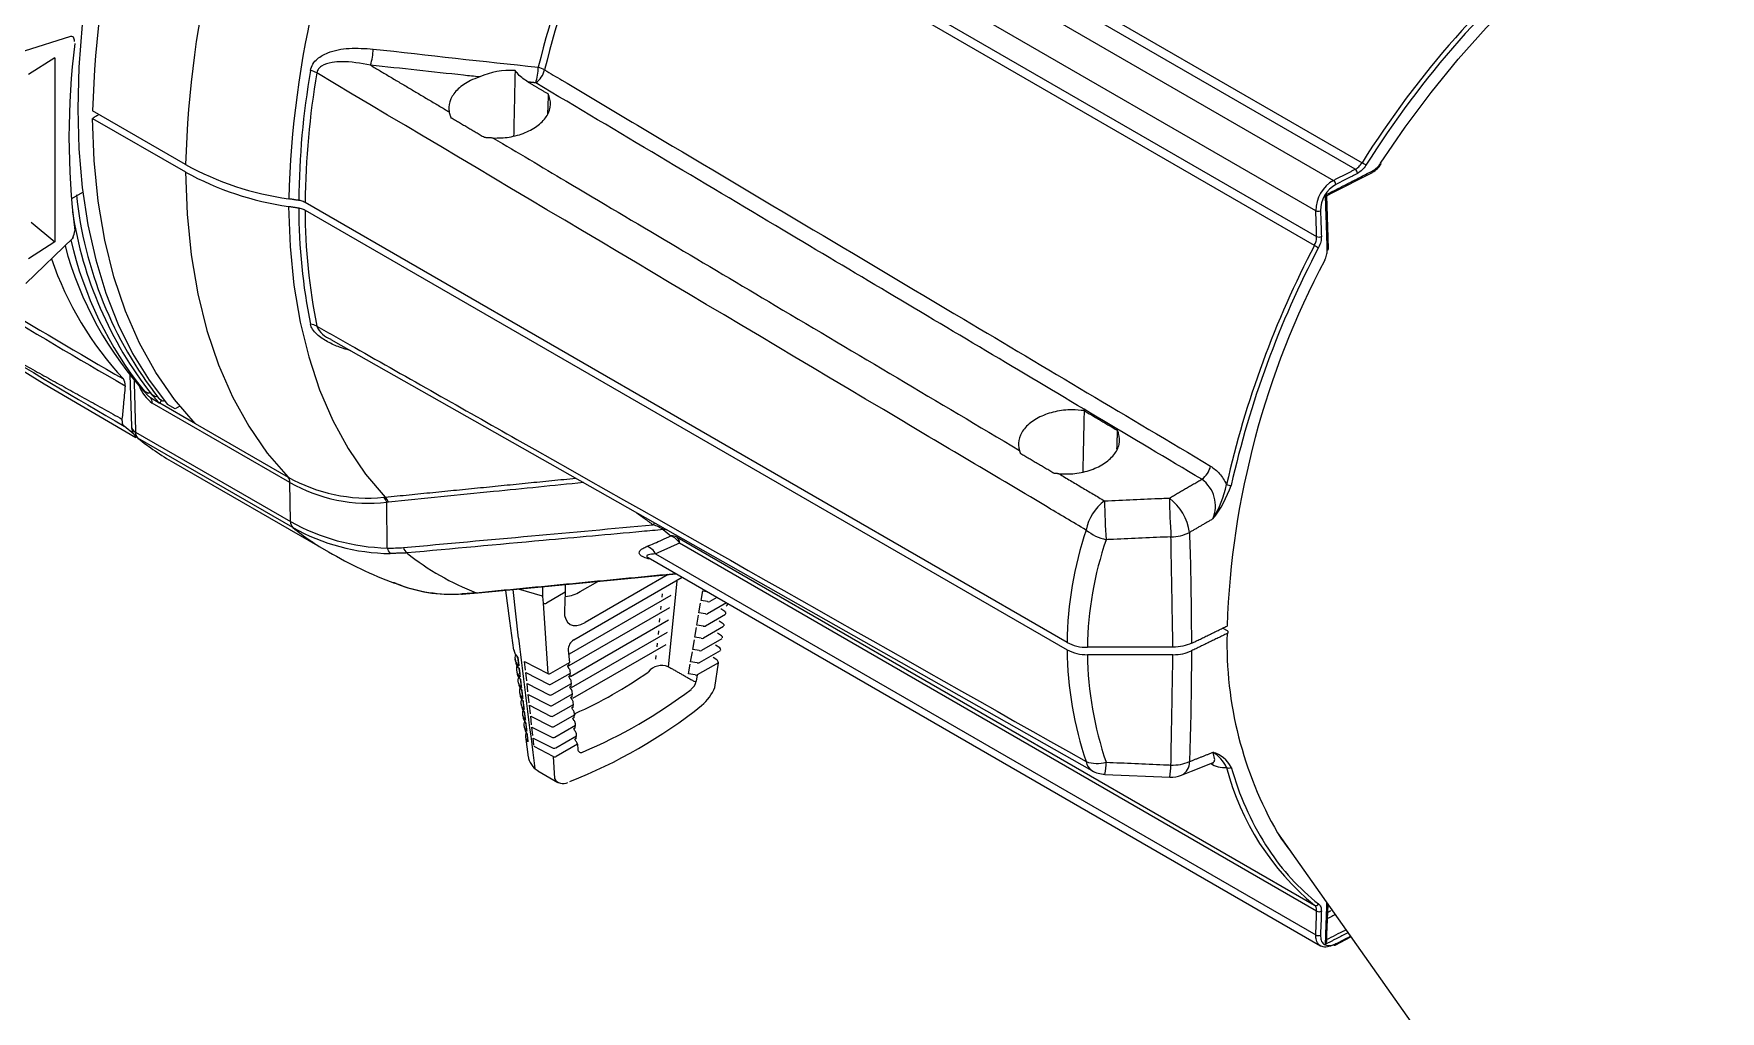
# Model space of a CAD drawing. Header units: inches. Extents: x 1 to 63.1, y 0.7 to 40.3.
# Drawn here: x 19.843 to 24.333, y 30.947 to 33.549 of the extents above; entities that cross this region are included whole.
import ezdxf

# ---------------------------------------------------------------- set-up
doc = ezdxf.new("R2010")
doc.units = ezdxf.units.IN
doc.header["$MEASUREMENT"] = 0
doc.layers.add('OBJECT', color=7, linetype='Continuous')

msp = doc.modelspace()

# ---------------------------------------------------------------- linework, layer by layer
at = {"layer": 'OBJECT'}
for p, q in [((21.5475, 34.1723, 1.1656), (23.3032, 33.1588, 1.1656)), ((23.361, 33.1884, 1.1656), (21.6648, 34.1676, 1.1656)), ((21.6823, 34.1852, 1.1656), (23.3792, 33.2056, 1.1656)), ((23.256, 33.078, 1.1656), (21.4986, 34.0925, 1.1656)), ((21.5621, 33.9885, 1.1656), (23.2583, 33.0093, 1.1656)), ((23.2526, 32.9856, 1.1656), (21.5557, 33.9652, 1.1656)), ((19.9413, 33.5421, 1.1656), (19.8176, 33.5025, 1.1656)), ((19.899, 33.4848, 1.1656), (19.8292, 33.4403, 1.1656)), ((19.899, 33.4848, 1.1656), (19.899, 32.995, 1.1656)), ((20.2473, 33.2011, 1.1656), (20, 33.3439, 1.1656)), ((20, 33.3239, 1.1656), (20.2473, 33.1811, 1.1656)), ((19.9449, 33.1105, 1.1656), (19.9739, 33.1272, 1.1656)), ((22.5938, 31.929, 1.1656), (20.5657, 33.0998, 1.1656)), ((19.8361, 33.0477, 1.1656), (19.899, 32.995, 1.1656)), ((20.5657, 33.0798, 1.1656), (22.5938, 31.909, 1.1656)), ((19.8224, 32.8841, 1.1656), (19.9477, 33.0052, 1.1656)), ((19.899, 32.995, 1.1656), (19.8292, 32.9497, 1.1656)), ((20.0995, 32.6415, 1.1656), (20.1035, 32.5033, 1.1656)), ((20.1371, 32.5983, 1.1656), (20.1475, 32.5923, 1.1656)), ((20.1475, 32.5923, 1.1656), (20.152, 32.595, 1.1656)), ((20.1775, 32.5669, 1.1656), (20.1518, 32.5948, 1.1656)), ((20.1537, 32.5806, 1.1656), (20.1775, 32.5669, 1.1656)), ((20.1566, 32.5894, 1.1656), (20.163, 32.5857, 1.1656)), ((20.1583, 32.588, 1.1656), (20.1648, 32.5843, 1.1656)), ((20.5253, 32.3544, 1.1656), (20.1587, 32.566, 1.1656)), ((20.176, 32.5782, 1.1656), (20.1825, 32.5745, 1.1656)), ((20.1775, 32.5669, 1.1656), (20.1785, 32.5658, 1.1656)), ((20.1777, 32.5768, 1.1656), (20.1842, 32.573, 1.1656)), ((20.1785, 32.5657, 1.1656), (20.1785, 32.5658, 1.1656)), ((20.274, 32.5106, 1.1656), (20.1785, 32.5657, 1.1656)), ((20.2201, 32.5504, 1.1656), (20.1993, 32.5624, 1.1656)), ((20.2322, 32.5574, 1.1656), (20.2201, 32.5504, 1.1656)), ((20.2729, 32.5118, 1.1656), (20.5203, 32.369, 1.1656)), ((20.1143, 32.4886, 1.1656), (20.5269, 32.2504, 1.1656)), ((20.1205, 32.4729, 1.1656), (20.1172, 32.4751, 1.1656)), ((20.5331, 32.2347, 1.1656), (20.1205, 32.4729, 1.1656)), ((20.215, 32.4078, 1.1656), (20.6276, 32.1696, 1.1656)), ((20.5269, 32.2504, 1.1656), (20.5253, 32.3544, 1.1656)), ((20.7843, 32.18, 1.1656), (20.7833, 32.3018, 1.1656)), ((21.5557, 32.2089, 1.1656), (23.2526, 31.2293, 1.1656)), ((23.2583, 31.2138, 1.1656), (21.5621, 32.193, 1.1656)), ((21.4784, 32.1547, 1.1656), (21.4785, 32.1546, 1.1656)), ((21.4786, 32.1546, 1.1656), (23.2689, 31.121, 1.1656)), ((21.4986, 32.1646, 1.1656), (23.256, 31.1501, 1.1656)), ((21.2813, 31.9357, 1.1656), (21.5695, 32.1021, 1.1656)), ((21.5323, 32.1093, 1.1656), (21.3112, 31.9817, 1.1656)), ((21.026, 32.0604, 1.1656), (21.0263, 32.0604, 1.1656)), ((21.1339, 31.94, 1.1656), (21.1192, 32.0693, 1.1656)), ((21.1975, 32.0515, 1.1656), (21.134, 32.0707, 1.1656)), ((21.1975, 32.0768, 1.1656), (21.1975, 32.0515, 1.1656)), ((21.2579, 32.0622, 1.1656), (21.2081, 32.0335, 1.1656)), ((21.2579, 32.0622, 1.1656), (21.2558, 32.0131, 1.1656)), ((21.2579, 32.0827, 1.1656), (21.2579, 32.0622, 1.1656)), ((21.2691, 31.8988, 1.1656), (21.5398, 32.055, 1.1656)), ((21.2982, 32.0642, 1.1656), (21.3448, 32.0911, 1.1656)), ((21.5159, 32.0489, 1.1656), (21.5169, 32.0584, 1.1656)), ((21.5553, 32.0921, 1.1656), (21.5325, 31.8642, 1.1656)), ((21.6196, 32.0401, 1.1656), (21.6241, 32.0663, 1.1656)), ((21.6241, 32.0663, 1.1656), (21.634, 32.0648, 1.1656)), ((21.1976, 32.0514, 1.1656), (21.1975, 32.0515, 1.1656)), ((21.1976, 32.0514, 1.1656), (21.1997, 32.0329, 1.1656)), ((21.1997, 32.0329, 1.1656), (21.2116, 31.8462, 1.1656)), ((21.2081, 32.0335, 1.1656), (21.2081, 32.0334, 1.1656)), ((21.2685, 31.8675, 1.1656), (21.5365, 32.0221, 1.1656)), ((21.5126, 32.016, 1.1656), (21.5136, 32.0255, 1.1656)), ((21.6141, 32.0075, 1.1656), (21.6185, 32.0337, 1.1656)), ((21.6367, 32.0373, 1.1656), (21.6196, 32.0401, 1.1656)), ((21.6875, 32.034, 1.1656), (21.6371, 32.0049, 1.1656)), ((21.662, 32.0486, 1.1656), (21.6426, 32.0374, 1.1656)), ((21.6833, 32.0107, 1.1656), (21.6723, 32.0179, 1.1656)), ((21.6898, 32.0306, 1.1656), (21.69, 32.0325, 1.1656)), ((21.2717, 31.8383, 1.1656), (21.5332, 31.9892, 1.1656)), ((21.5093, 31.9831, 1.1656), (21.5103, 31.9926, 1.1656)), ((21.603, 31.9424, 1.1656), (21.6075, 31.9686, 1.1656)), ((21.6086, 31.975, 1.1656), (21.613, 32.0011, 1.1656)), ((21.6257, 31.9722, 1.1656), (21.6086, 31.975, 1.1656)), ((21.6312, 32.0048, 1.1656), (21.6141, 32.0075, 1.1656)), ((21.6796, 31.9708, 1.1656), (21.626, 31.9398, 1.1656)), ((21.6843, 32.0028, 1.1656), (21.6316, 31.9724, 1.1656)), ((21.6787, 31.9786, 1.1656), (21.6677, 31.9858, 1.1656)), ((23.0087, 31.967, 1.1656), (23.0204, 31.9602, 1.1656)), ((21.275, 31.8092, 1.1656), (21.5299, 31.9563, 1.1656)), ((21.2783, 31.7801, 1.1656), (21.5266, 31.9234, 1.1656)), ((21.5027, 31.9172, 1.1656), (21.5037, 31.9268, 1.1656)), ((21.506, 31.9501, 1.1656), (21.507, 31.9597, 1.1656)), ((21.5975, 31.9099, 1.1656), (21.6019, 31.936, 1.1656)), ((21.6201, 31.9397, 1.1656), (21.603, 31.9424, 1.1656)), ((21.675, 31.9387, 1.1656), (21.6205, 31.9073, 1.1656)), ((21.6694, 31.9146, 1.1656), (21.6585, 31.9217, 1.1656)), ((21.674, 31.9466, 1.1656), (21.6631, 31.9538, 1.1656)), ((21.1239, 31.8853, 1.1656), (21.1247, 31.879, 1.1656)), ((21.1313, 31.8886, 1.1656), (21.1335, 31.8703, 1.1656)), ((21.1497, 31.8779, 1.1656), (21.2116, 31.8462, 1.1656)), ((21.1523, 31.8553, 1.1656), (21.1497, 31.8779, 1.1656)), ((21.22, 31.8467, 1.1656), (21.2693, 31.8751, 1.1656)), ((21.2661, 31.908, 1.1656), (21.2693, 31.8751, 1.1656)), ((21.4994, 31.8843, 1.1656), (21.5004, 31.8939, 1.1656)), ((21.5919, 31.8773, 1.1656), (21.5964, 31.9034, 1.1656)), ((21.6091, 31.8746, 1.1656), (21.5919, 31.8773, 1.1656)), ((21.6146, 31.9072, 1.1656), (21.5975, 31.9099, 1.1656)), ((21.6704, 31.9067, 1.1656), (21.615, 31.8747, 1.1656)), ((21.6614, 31.8824, 1.1656), (21.652, 31.8886, 1.1656)), ((22.8758, 31.9161, 1.1656), (22.6479, 31.9161, 1.1656)), ((22.8758, 31.8961, 1.1656), (22.6479, 31.8961, 1.1656)), ((21.1279, 31.8557, 1.1656), (21.1288, 31.8494, 1.1656)), ((21.1348, 31.8596, 1.1656), (21.137, 31.8412, 1.1656)), ((21.1383, 31.8307, 1.1656), (21.1405, 31.8121, 1.1656)), ((21.153, 31.8488, 1.1656), (21.2134, 31.8179, 1.1656)), ((21.1556, 31.8262, 1.1656), (21.153, 31.8488, 1.1656)), ((21.2218, 31.8184, 1.1656), (21.272, 31.8473, 1.1656)), ((21.2672, 31.8603, 1.1656), (21.2645, 31.8661, 1.1656)), ((21.2699, 31.8325, 1.1656), (21.2672, 31.8383, 1.1656)), ((21.2686, 31.8669, 1.1656), (21.268, 31.8726, 1.1656)), ((21.2713, 31.8391, 1.1656), (21.2708, 31.8448, 1.1656)), ((21.272, 31.8473, 1.1656), (21.2715, 31.8525, 1.1656)), ((21.5864, 31.8448, 1.1656), (21.5908, 31.8708, 1.1656)), ((21.6035, 31.8421, 1.1656), (21.5864, 31.8448, 1.1656)), ((21.6094, 31.8422, 1.1656), (21.6066, 31.8256, 1.1656)), ((21.6657, 31.8747, 1.1656), (21.6094, 31.8422, 1.1656)), ((21.6562, 31.809, 1.1656), (21.6657, 31.8747, 1.1656)), ((21.132, 31.8262, 1.1656), (21.1328, 31.8199, 1.1656)), ((21.136, 31.7967, 1.1656), (21.1369, 31.7904, 1.1656)), ((21.1417, 31.8018, 1.1656), (21.144, 31.7831, 1.1656)), ((21.1563, 31.8197, 1.1656), (21.2152, 31.7896, 1.1656)), ((21.1589, 31.7971, 1.1656), (21.1563, 31.8197, 1.1656)), ((21.1596, 31.7906, 1.1656), (21.217, 31.7612, 1.1656)), ((21.1621, 31.768, 1.1656), (21.1596, 31.7906, 1.1656)), ((21.2236, 31.79, 1.1656), (21.2747, 31.8195, 1.1656)), ((21.2254, 31.7617, 1.1656), (21.2774, 31.7917, 1.1656)), ((21.2726, 31.8047, 1.1656), (21.2699, 31.8105, 1.1656)), ((21.274, 31.8113, 1.1656), (21.2735, 31.817, 1.1656)), ((21.2747, 31.8195, 1.1656), (21.2742, 31.8247, 1.1656)), ((21.2767, 31.7835, 1.1656), (21.2762, 31.7892, 1.1656)), ((21.2774, 31.7917, 1.1656), (21.2769, 31.7969, 1.1656)), ((21.1401, 31.7671, 1.1656), (21.1409, 31.7608, 1.1656)), ((21.1452, 31.7728, 1.1656), (21.1475, 31.7541, 1.1656)), ((21.1488, 31.7439, 1.1656), (21.151, 31.725, 1.1656)), ((21.1629, 31.7615, 1.1656), (21.2188, 31.7329, 1.1656)), ((21.1654, 31.7389, 1.1656), (21.1629, 31.7615, 1.1656)), ((21.2272, 31.7334, 1.1656), (21.2801, 31.7639, 1.1656)), ((21.2753, 31.7769, 1.1656), (21.2726, 31.7827, 1.1656)), ((21.278, 31.7491, 1.1656), (21.2754, 31.7549, 1.1656)), ((21.2794, 31.7557, 1.1656), (21.2789, 31.7614, 1.1656)), ((21.2801, 31.7639, 1.1656), (21.2796, 31.7692, 1.1656)), ((21.2828, 31.7361, 1.1656), (21.2823, 31.7414, 1.1656)), ((21.1441, 31.7376, 1.1656), (21.145, 31.7313, 1.1656)), ((21.1482, 31.7081, 1.1656), (21.149, 31.7017, 1.1656)), ((21.1523, 31.715, 1.1656), (21.1546, 31.696, 1.1656)), ((21.1662, 31.7324, 1.1656), (21.2206, 31.7046, 1.1656)), ((21.1687, 31.7098, 1.1656), (21.1662, 31.7324, 1.1656)), ((21.1695, 31.7033, 1.1656), (21.2224, 31.6762, 1.1656)), ((21.172, 31.6807, 1.1656), (21.1695, 31.7033, 1.1656)), ((21.229, 31.705, 1.1656), (21.2828, 31.7361, 1.1656)), ((21.2308, 31.6767, 1.1656), (21.2855, 31.7082, 1.1656)), ((21.2807, 31.7213, 1.1656), (21.2781, 31.7271, 1.1656)), ((21.2834, 31.6935, 1.1656), (21.2808, 31.6993, 1.1656)), ((21.2821, 31.7279, 1.1656), (21.2816, 31.7335, 1.1656)), ((21.2848, 31.7002, 1.1656), (21.2843, 31.7057, 1.1656)), ((21.2855, 31.7082, 1.1656), (21.285, 31.7136, 1.1656)), ((21.1522, 31.6785, 1.1656), (21.1598, 31.6234, 1.1656)), ((21.1559, 31.6862, 1.1656), (21.1582, 31.667, 1.1656)), ((21.1728, 31.6742, 1.1656), (21.2242, 31.6479, 1.1656)), ((21.1749, 31.6554, 1.1656), (21.1728, 31.6742, 1.1656)), ((21.2257, 31.625, 1.1656), (21.1753, 31.6516, 1.1656)), ((21.2326, 31.6483, 1.1656), (21.2882, 31.6804, 1.1656)), ((21.2904, 31.658, 1.1656), (21.2341, 31.6255, 1.1656)), ((21.2861, 31.6657, 1.1656), (21.2835, 31.6716, 1.1656)), ((21.2875, 31.6724, 1.1656), (21.287, 31.6779, 1.1656)), ((21.2882, 31.6804, 1.1656), (21.2877, 31.6858, 1.1656)), ((21.2904, 31.658, 1.1656), (21.2918, 31.6438, 1.1656)), ((21.2257, 31.625, 1.1656), (21.2294, 31.5663, 1.1656)), ((21.1855, 31.5869, 1.1656), (21.2386, 31.5563, 1.1656)), ((22.6945, 31.5776, 1.1656), (22.8671, 31.5701, 1.1656)), ((23.0307, 31.5969, 1.1656), (23.0351, 31.5823, 1.1656)), ((23.3073, 31.1232, 1.1656), (23.3496, 31.1449, 1.1656))]:
    msp.add_line(p, q, dxfattribs=at)
at = {"layer": 'OBJECT', "linetype": 'Continuous', "lineweight": 15}
msp.add_line((23.1545, 31.4216, 1.1656), (25.7052, 27.8057, 1.1656), dxfattribs=at)
at = {"layer": 'OBJECT', "elevation": 1.1656, "flags": 128}
for points in [[(20.1993, 34.4124), (20.1503, 34.2912), (20.1065, 34.1696), (20.0682, 34.0482), (20.0355, 33.9273), (20.0085, 33.8075), (19.9875, 33.6894), (19.9724, 33.5733), (19.9633, 33.4598), (19.9602, 33.3493), (19.9633, 33.2424), (19.9724, 33.1394), (19.9875, 33.0408), (20.0085, 32.9469), (20.0355, 32.8583), (20.0682, 32.7751), (20.1065, 32.6979), (20.1503, 32.6269), (20.1993, 32.5624)], [(23.4285, 33.2043), (23.494, 33.3004), (23.5629, 33.3928), (23.6351, 33.4812), (23.7099, 33.5649), (23.7872, 33.6435), (23.8663, 33.7167), (23.9471, 33.7841), (24.0289, 33.8452), (24.1113, 33.8998), (24.194, 33.9475), (24.2464, 33.9733)], [(20.2729, 32.5118), (20.2176, 32.5756), (20.1681, 32.6469), (20.1246, 32.7254), (20.0874, 32.8107), (20.0566, 32.9023), (20.0324, 33), (20.0148, 33.1031), (20.004, 33.2113), (20, 33.3239)], [(20.2473, 33.1811), (20.2513, 33.0685), (20.2621, 32.9603), (20.2797, 32.8571), (20.304, 32.7595), (20.3348, 32.6679), (20.372, 32.5826), (20.4155, 32.5041), (20.465, 32.4328), (20.5203, 32.369)], [(23.2851, 33.1177), (23.298, 33.1243), (23.4065, 33.1801)], [(20.5218, 33.0896), (20.5256, 32.9826), (20.5358, 32.8798), (20.5524, 32.7817), (20.5752, 32.6887), (20.6042, 32.6014), (20.6392, 32.52), (20.6802, 32.4451), (20.7268, 32.3768), (20.7789, 32.3156)], [(23.2897, 32.9768), (23.2888, 33.0065), (23.2851, 33.1177)], [(20.634, 32.7355), (21.0429, 32.5038), (22.6601, 31.5875)], [(19.7468, 32.6933), (19.8712, 32.617), (20.1146, 32.4739)], [(20.1583, 32.588), (20.1575, 32.5885), (20.1566, 32.5894)], [(20.1777, 32.5768), (20.177, 32.5773), (20.176, 32.5782)], [(20.1096, 32.4834), (20.1095, 32.4836), (20.0838, 32.5044)], [(21.492, 32.2417), (21.4934, 32.2438), (21.4947, 32.2457), (21.4958, 32.2473), (21.496, 32.2476)], [(21.0259, 32.0604), (21.1945, 32.0765), (21.5534, 32.1113)], [(20.9849, 32.0576), (20.9932, 32.0579), (21.0263, 32.0607)], [(21.0991, 32.0674), (21.1101, 31.986), (21.1207, 31.9085)], [(22.8986, 31.5754), (22.9249, 31.5858), (22.9809, 31.608)], [(22.981, 31.6075), (22.9839, 31.6089), (22.985, 31.609)], [(23.2851, 31.1346), (23.2857, 31.1513), (23.2885, 31.2315)]]:
    msp.add_lwpolyline(points, dxfattribs=at)
at = {"layer": 'OBJECT', "linetype": 'Continuous', "lineweight": 15, "elevation": 1.1656, "flags": 128}
msp.add_lwpolyline([(23.4285, 33.2043), (23.494, 33.3004), (23.5629, 33.3928), (23.6351, 33.4812), (23.7099, 33.5649), (23.7872, 33.6435), (23.8663, 33.7167), (23.9471, 33.7841), (24.0289, 33.8452), (24.1113, 33.8998), (24.194, 33.9475), (24.2464, 33.9733)], dxfattribs=at)
at = {"layer": 'OBJECT'}
for centre, radius, start, end in [((22.7943, 33.264, 1.1656), 2.7955, 154.415, 178.3612), ((23.0417, 33.1212, 1.1656), 2.7955, 154.415, 178.3612), ((23.1984, 33.0335, 1.1656), 2.6776, 154.636, 178.3701), ((23.6748, 32.8482, 1.1656), 2.5626, 156.5781, 166.1907), ((23.684, 32.843, 1.1656), 2.5548, 156.5781, 166.1907), ((25.5221, 31.8657, 1.1656), 2.5273, 129.1291, 147.9832), ((25.5216, 31.8658, 1.1656), 2.5145, 129.1291, 147.9832), ((19.9305, 33.5284, 1.1656), 0.0216, 0.4208, 32.7492), ((21.9921, 33.2742, 1.1656), 2.055, 173.0322, 186.9678), ((20.6002, 33.5101, 1.1656), 0.1464, 342.251, 359.3311), ((32.1271, 134.6818, 1.1656), 101.8114, 263.581999, 263.830941), ((22.7036, 33.0855, 1.1656), 2.155, 170.2276, 179.4695), ((20.5643, 33.3864, 1.1656), 0.0668, 60.9033, 76.5483), ((21.1112, 33.2558, 1.1656), 0.1957, 86.0956, 114.3859), ((21.0371, 33.4625, 1.1656), 0.1492, 342.8048, 359.0146), ((21.1437, 33.4681, 1.1656), 0.0613, 305.8426, 345.6229), ((21.1636, 33.3822, 1.1656), 0.0809, 60.7687, 73.7304), ((22.7151, 33.0799, 1.1656), 2.1494, 170.2276, 179.4687), ((20.6301, 33.8921, 1.1656), 0.7899, 241.0138, 262.1204), ((20.6303, 33.8725, 1.1656), 0.7904, 241.0199, 262.1143), ((23.3521, 33.1763, 1.1656), 0.015, 4.3383, 53.7788), ((23.3169, 33.0979, 1.1656), 0.1244, 54.2525, 59.9267), ((23.4037, 33.184, 1.1656), 0.00477, 305.8284, 10.2835), ((23.3838, 33.2277, 1.1656), 0.0523, 296.2974, 331.6574), ((23.3782, 33.2362, 1.1656), 0.0596, 300.5274, 327.636), ((23.4265, 33.2006, 1.1656), 0.00411, 30.3419, 61.6855), ((23.3492, 33.0777, 1.1656), 0.0932, 119.5572, 179.7961), ((23.3481, 33.0783, 1.1656), 0.0796, 119.1935, 180.1491), ((23.2943, 33.1467, 1.1656), 0.015, 4.2525, 53.6514), ((21.0121, 33.2316, 1.1656), 1.0611, 186.0326, 218.007), ((20.9738, 33.2314, 1.1656), 1.0392, 188.6591, 218.1525), ((22.1043, 33.0855, 1.1656), 1.5555, 180.0017, 191.4906), ((22.1172, 33.0799, 1.1656), 1.5515, 180.0026, 191.4907), ((23.2621, 33.092, 1.1656), 0.0153, 246.1929, 294.6905), ((20.9168, 33.2254, 1.1656), 1.0006, 193.0373, 218.8085), ((19.905, 33.028, 1.1656), 0.0474, 333.1774, 356.2379), ((19.9506, 33.0275, 1.1656), 0.00325, 9.5825, 59.6957), ((19.9502, 33.0278, 1.1656), 0.00359, 305.255, 3.6857), ((19.9512, 33.0273, 1.1656), 0.00268, 294.207, 352.5169), ((19.9477, 33.0272, 1.1656), 0.00612, 357.5345, 7.5579), ((23.2645, 33.0233, 1.1656), 0.0153, 246.0529, 294.6003), ((20.8317, 33.2257, 1.1656), 0.9367, 194.9032, 223.0462), ((25.5678, 31.7728, 1.1656), 2.6137, 152.3536, 167.2604), ((25.5671, 31.7734, 1.1656), 2.6005, 152.3536, 167.2604), ((23.3115, 33.088, 1.1656), 0.1181, 240.0831, 246.0576), ((23.2854, 32.9771, 1.1656), 0.00433, 285.8198, 355.6776), ((20.7412, 33.2423, 1.1656), 0.8997, 198.973, 222.8744), ((25.2716, 31.893, 1.1656), 2.2532, 152.1363, 177.9813), ((28.9104, 47.9314, 1.1656), 17.6788, 238.64684, 240.05826), ((30.141, 50.0617, 1.1656), 20.1257, 238.83859, 240.01225), ((20.5777, 32.7361, 1.1656), 0.0396, 61.189, 86.8975), ((28.5797, 47.1875, 1.1656), 16.9638, 238.42952, 239.94564), ((20.6554, 32.7965, 1.1656), 0.0639, 203.7015, 250.8333), ((20.0639, 32.6159, 1.1656), 0.0229, 350.3109, 38.5219), ((20.2132, 32.6434, 1.1656), 0.0946, 199.694, 234.8867), ((20.1376, 32.5669, 1.1656), 0.0212, 357.5774, 40.3899), ((20.1684, 32.5909, 1.1656), 0.00747, 223.5698, 292.4345), ((20.1683, 32.5581, 1.1656), 0.0127, 37.1059, 44.084), ((20.1879, 32.5796, 1.1656), 0.00747, 223.5698, 292.4345), ((20.2616, 32.5008, 1.1656), 0.0158, 38.3116, 44.0813), ((20.1411, 32.5046, 1.1656), 0.038, 181.6793, 230.8962), ((20.1219, 32.5059, 1.1656), 0.0189, 187.8651, 246.2031), ((20.1344, 32.4874, 1.1656), 0.0201, 176.7023, 226.3591), ((20.5761, 33.0329, 1.1656), 0.7219, 230.8729, 239.9875), ((20.7325, 32.7437, 1.1656), 0.4306, 240.4772, 275.6412), ((20.5041, 32.3553, 1.1656), 0.0212, 357.5774, 40.3899), ((22.9165, 32.4128, 1.1656), 0.0613, 305.8532, 346.2349), ((20.7355, 32.7263, 1.1656), 0.4272, 240.5301, 276.4259), ((22.901, 32.2918, 1.1656), 0.088, 337.1866, 54.2644), ((22.7351, 32.4089, 1.1656), 0.2896, 328.5157, 348.1046), ((22.7346, 32.4503, 1.1656), 0.3136, 322.1075, 340.7453), ((23.0282, 32.3669, 1.1656), 0.0202, 241.1967, 276.8826), ((20.75, 32.2901, 1.1656), 0.0353, 19.4045, 45.3763), ((20.7542, 32.2899, 1.1656), 0.0356, 20.2244, 46.1801), ((22.7658, 32.2059, 1.1656), 0.1231, 125.8589, 169.7124), ((24.7122, 32.3339, 1.1656), 2.0187, 180.8034, 183.7398), ((24.8849, 32.3415, 1.1656), 2.0187, 180.8034, 183.7397), ((22.7804, 32.2018, 1.1656), 0.1407, 8.0137, 52.3569), ((20.7984, 32.7376, 1.1656), 0.5577, 240.8706, 268.5497), ((20.547, 32.2492, 1.1656), 0.0201, 176.7023, 226.3591), ((20.7975, 32.7049, 1.1656), 0.5395, 240.6563, 269.394), ((20.9887, 32.7947, 1.1656), 0.722, 230.8729, 239.9835), ((21.4696, 32.1589, 1.1656), 0.0858, 54.9299, 74.8925), ((21.5212, 32.1998, 1.1656), 0.0294, 71.1325, 94.4149), ((21.8877, 32.6614, 1.1656), 0.5682, 229.5302, 232.2077), ((21.542, 32.1846, 1.1656), 0.0279, 60.6477, 95.0909), ((21.5262, 32.174, 1.1656), 0.0406, 27.9344, 70.8774), ((21.5423, 32.1942, 1.1656), 0.0199, 356.5265, 47.5284), ((23.5709, 31.9163, 1.1656), 0.9772, 161.4066, 179.2523), ((22.7249, 32.3264, 1.1656), 0.127, 230.8563, 257.6915), ((23.5651, 31.9036, 1.1656), 0.9172, 160.9976, 179.2202), ((22.8692, 32.3261, 1.1656), 0.1162, 270.6002, 295.765), ((21.1941, 33.1328, 1.1656), 1.1169, 239.5309, 249.5229), ((20.814, 32.1861, 1.1656), 0.0303, 191.6195, 222.8566), ((20.8584, 32.1921, 1.1656), 0.0331, 199.0949, 229.7862), ((21.2678, 32.7036, 1.1656), 0.6883, 231.2503, 248.9739), ((21.4631, 32.1465, 1.1656), 0.0399, 27.0756, 71.9409), ((20.9509, 32.4273, 1.1656), 0.3701, 247.3261, 274.4391), ((20.9576, 32.467, 1.1656), 0.4098, 248.6287, 273.8036), ((20.9843, 32.0716, 1.1656), 0.0141, 250.2866, 272.2229), ((21.025, 32.0708, 1.1656), 0.0104, 246.4673, 275.0193), ((21.2526, 32.137, 1.1656), 0.0859, 274.3818, 302.0943), ((21.2034, 32.0405, 1.1656), 0.00848, 244.2342, 303.6249), ((21.6395, 32.0467, 1.1656), 0.0098, 253.608, 288.5527), ((21.6799, 32.0055, 1.1656), 0.00612, 351.7621, 56.8281), ((21.6837, 32.0315, 1.1656), 0.00612, 299.9973, 351.7621), ((21.6284, 31.9816, 1.1656), 0.0098, 253.608, 288.5527), ((21.634, 32.0142, 1.1656), 0.0098, 253.608, 288.5527), ((21.6753, 31.9735, 1.1656), 0.00612, 351.7621, 56.8281), ((48.895, 35.2398, 1.1656), 27.9565, 186.77869, 187.49567), ((21.2965, 31.9094, 1.1656), 0.0304, 119.9632, 182.6166), ((21.6229, 31.9491, 1.1656), 0.0098, 253.608, 288.5527), ((21.6707, 31.9415, 1.1656), 0.00612, 351.7621, 56.8281), ((22.6445, 32.0213, 1.1656), 0.1053, 241.2234, 271.8808), ((24.031, 31.9263, 1.1656), 1.0115, 178.5216, 209.935), ((21.1491, 31.9105, 1.1656), 0.0275, 183.7857, 231.6059), ((21.1504, 31.8874, 1.1656), 0.0262, 159.5865, 233.0222), ((21.1524, 31.8807, 1.1656), 0.0269, 183.369, 230.5717), ((21.2663, 31.875, 1.1656), 0.00294, 304.7364, 2.4684), ((21.6174, 31.9165, 1.1656), 0.0098, 253.608, 288.5527), ((21.6564, 31.8746, 1.1656), 0.00934, 0.7149, 57.2508), ((21.666, 31.9095, 1.1656), 0.00612, 351.7621, 56.8281), ((22.6468, 32.0109, 1.1656), 0.1148, 242.5206, 270.5836), ((23.5599, 31.9211, 1.1656), 0.9661, 180.7172, 198.6986), ((23.5651, 31.9086, 1.1656), 0.9172, 180.7798, 199.0024), ((21.1539, 31.8578, 1.1656), 0.0258, 159.127, 232.026), ((21.1558, 31.8509, 1.1656), 0.0262, 182.9325, 229.4988), ((21.1574, 31.8282, 1.1656), 0.0253, 158.7181, 230.9817), ((21.1421, 31.8706, 1.1656), 0.00854, 182.2643, 209.0803), ((21.1454, 31.8415, 1.1656), 0.00843, 182.0884, 208.3904), ((21.2154, 31.8537, 1.1656), 0.00834, 242.8577, 303.3804), ((21.2676, 31.861, 1.1656), 0.00598, 100.7346, 121.0379), ((21.2676, 31.8636, 1.1656), 0.00338, 73.0363, 109.1305), ((21.2621, 31.8524, 1.1656), 0.00934, 0.7149, 57.2508), ((21.2703, 31.8332, 1.1656), 0.00598, 100.7346, 121.0379), ((21.2703, 31.8359, 1.1656), 0.00338, 73.0363, 109.1305), ((21.2648, 31.8246, 1.1656), 0.00934, 0.7149, 57.2508), ((21.269, 31.8472, 1.1656), 0.00294, 304.7364, 2.4684), ((20.8145, 32.794, 1.1656), 1.1543, 294.0267, 305.1308), ((21.5153, 31.8206, 1.1656), 0.0468, 68.4388, 141.2019), ((21.6063, 31.8515, 1.1656), 0.0098, 253.608, 288.5527), ((21.6118, 31.884, 1.1656), 0.0098, 253.608, 288.5527), ((21.1591, 31.8211, 1.1656), 0.0255, 182.4746, 228.3852), ((21.161, 31.7987, 1.1656), 0.0249, 158.366, 229.8862), ((21.1625, 31.7913, 1.1656), 0.0248, 181.993, 227.2292), ((21.1491, 31.8125, 1.1656), 0.0086, 182.1208, 207.0195), ((21.2172, 31.8253, 1.1656), 0.00834, 242.8577, 303.3804), ((21.219, 31.797, 1.1656), 0.00834, 242.8577, 303.3804), ((21.273, 31.8054, 1.1656), 0.00598, 100.7346, 121.0379), ((21.273, 31.8081, 1.1656), 0.00338, 73.0363, 109.1305), ((21.2675, 31.7968, 1.1656), 0.00934, 0.7149, 57.2508), ((21.2717, 31.8194, 1.1656), 0.00294, 304.7364, 2.4684), ((21.2745, 31.7916, 1.1656), 0.00294, 304.7364, 2.4684), ((20.7956, 32.8515, 1.1656), 1.3166, 292.714, 307.2806), ((21.5717, 31.8324, 1.1656), 0.0356, 306.9845, 349.0102), ((21.6035, 31.8349, 1.1656), 0.0098, 253.608, 288.5527), ((21.5479, 31.8515, 1.1656), 0.1163, 308.9186, 338.6218), ((21.1646, 31.7692, 1.1656), 0.0246, 158.0778, 228.7359), ((21.1659, 31.7616, 1.1656), 0.0241, 181.4854, 226.0287), ((21.1525, 31.7834, 1.1656), 0.00851, 182.0053, 206.2865), ((21.1682, 31.7397, 1.1656), 0.0242, 157.8611, 227.527), ((21.156, 31.7543, 1.1656), 0.00841, 181.8915, 205.5373), ((21.2208, 31.7686, 1.1656), 0.00834, 242.8577, 303.3804), ((20.7742, 32.8229, 1.1656), 1.3582, 291.4261, 308.5685), ((21.2757, 31.7776, 1.1656), 0.00598, 100.7346, 121.0379), ((21.2757, 31.7803, 1.1656), 0.00338, 73.0363, 109.1305), ((21.2702, 31.769, 1.1656), 0.00934, 0.7149, 57.2508), ((21.2784, 31.7498, 1.1656), 0.00598, 100.7346, 121.0379), ((21.2784, 31.7525, 1.1656), 0.00338, 73.0363, 109.1305), ((21.2729, 31.7413, 1.1656), 0.00934, 0.7149, 57.2508), ((21.2772, 31.7638, 1.1656), 0.00294, 304.7364, 2.4684), ((21.1692, 31.7318, 1.1656), 0.0233, 180.9486, 224.7815), ((21.1719, 31.7102, 1.1656), 0.024, 157.7247, 226.2552), ((21.1725, 31.702, 1.1656), 0.0226, 180.379, 223.4854), ((21.1594, 31.7253, 1.1656), 0.00832, 181.7797, 204.7712), ((21.1529, 31.7147, 1.1656), 0.000679, 112.3033, 148.0616), ((21.1629, 31.6963, 1.1656), 0.00821, 181.6698, 203.9876), ((21.2226, 31.7403, 1.1656), 0.00834, 242.8577, 303.3804), ((21.2244, 31.712, 1.1656), 0.00834, 242.8577, 303.3804), ((21.2811, 31.722, 1.1656), 0.00598, 100.7346, 121.0379), ((21.2811, 31.7247, 1.1656), 0.00338, 73.0363, 109.1305), ((21.2756, 31.7135, 1.1656), 0.00934, 0.7149, 57.2508), ((21.2838, 31.6942, 1.1656), 0.00598, 100.7346, 121.0379), ((21.2785, 31.7388, 1.1656), 0.00612, 299.9973, 5.5533), ((21.2799, 31.7359, 1.1656), 0.00294, 304.7364, 2.4684), ((21.2838, 31.6969, 1.1656), 0.00338, 73.0363, 109.1305), ((21.2807, 31.7393, 1.1656), 0.00388, 302.9048, 1.4071), ((21.2826, 31.7081, 1.1656), 0.00294, 304.7364, 2.4684), ((21.1757, 31.6808, 1.1656), 0.0237, 157.6784, 224.9154), ((21.1564, 31.6859, 1.1656), 0.000568, 113.1957, 152.3093), ((21.1663, 31.6672, 1.1656), 0.0081, 181.5619, 203.1857), ((21.2262, 31.6836, 1.1656), 0.00834, 242.8577, 303.3804), ((21.2783, 31.6857, 1.1656), 0.00934, 0.7149, 57.2508), ((21.2865, 31.6664, 1.1656), 0.00598, 100.7346, 121.0379), ((21.2865, 31.6691, 1.1656), 0.00338, 73.0363, 109.1305), ((21.2811, 31.6579, 1.1656), 0.00934, 0.7149, 57.2508), ((21.2853, 31.6803, 1.1656), 0.00294, 304.7364, 2.4684), ((21.2129, 31.6336, 1.1656), 0.0541, 187.7499, 239.7119), ((21.228, 31.6553, 1.1656), 0.00834, 242.8577, 303.3804), ((21.2295, 31.6325, 1.1656), 0.00834, 242.8577, 303.3804), ((21.2997, 31.6438, 1.1656), 0.00797, 179.7431, 301.9616), ((22.6737, 31.7001, 1.1656), 0.0933, 251.8738, 284.9549), ((22.678, 31.6159, 1.1656), 0.0335, 187.7294, 237.8346), ((22.5402, 31.61, 1.1656), 0.1576, 348.1537, 359.9721), ((22.8747, 31.7153, 1.1656), 0.113, 267.8018, 293.4471), ((22.8808, 31.61, 1.1656), 0.039, 297.1839, 2.2888), ((23.014, 31.6643, 1.1656), 0.0689, 236.563, 273.7419), ((22.9603, 31.5596, 1.1656), 0.0796, 27.9684, 74.1459), ((22.9359, 31.5583, 1.1656), 0.0906, 24.264, 59.3498), ((21.2527, 31.5801, 1.1656), 0.0272, 210.2974, 297.3459), ((22.6978, 31.6541, 1.1656), 0.0765, 240.4701, 267.4857), ((22.7128, 31.6024, 1.1656), 0.1576, 348.1539, 359.9721), ((22.8704, 31.6465, 1.1656), 0.0765, 267.4858, 291.5891), ((23.0234, 31.6059, 1.1656), 0.0115, 244.5953, 309.0894), ((23.6993, 31.7728, 1.1656), 0.7035, 194.5972, 230.5791), ((23.7915, 31.8098, 1.1656), 0.7899, 196.7384, 213.1213), ((23.6627, 31.7407, 1.1656), 0.6001, 212.1282, 218.2722), ((23.6378, 31.7102, 1.1656), 0.6067, 213.1704, 231.911), ((23.2561, 31.2373, 1.1656), 0.00876, 245.8769, 327.7068), ((23.2651, 31.2254, 1.1656), 0.0134, 239.6635, 295.4652), ((23.2628, 31.1617, 1.1656), 0.0134, 239.528, 295.5206), ((23.266, 31.1361, 1.1656), 0.0191, 325.5035, 355.3886), ((23.3059, 31.1271, 1.1656), 0.00429, 231.0111, 289.1398), ((23.3052, 31.1266, 1.1656), 0.00409, 300.923, 3.8842)]:
    msp.add_arc(centre, radius, start, end, dxfattribs=at)
at = {"layer": 'OBJECT', "linetype": 'Continuous', "lineweight": 15}
for centre, radius, start, end in [((25.2716, 31.893, 1.1656), 2.2532, 152.1363, 177.9813), ((24.031, 31.9263, 1.1656), 1.0115, 178.5216, 209.935)]:
    msp.add_arc(centre, radius, start, end, dxfattribs=at)
at = {"layer": 'OBJECT'}
msp.add_ellipse((21.3145, 32.0474, 1.1656), major_axis=(0.0448, 0.0698), ratio=0.544414, start_param=2.390031, end_param=3.953231, dxfattribs=at)
for points, knots in [([(19.9472, 33.5411, 1.1656), (19.9453, 33.5415, 1.1656), (19.9434, 33.542, 1.1656), (19.9414, 33.5421, 1.1656), (19.9413, 33.5421, 1.1656)], [0, 0, 0, 0, 0.980027, 1, 1, 1, 1]), ([(19.9486, 33.5401, 1.1656), (19.9486, 33.5401, 1.1656), (19.9485, 33.5407, 1.1656), (19.9482, 33.5412, 1.1656), (19.9474, 33.5411, 1.1656), (19.9472, 33.5411, 1.1656)], [0, 0, 0, 0, 0.021182, 0.71712, 1, 1, 1, 1]), ([(20.5799, 33.4513, 1.1656), (20.5816, 33.4572, 1.1656), (20.5851, 33.469, 1.1656), (20.6008, 33.486, 1.1656), (20.6325, 33.5032, 1.1656), (20.6839, 33.5127, 1.1656), (20.7251, 33.5099, 1.1656), (20.7465, 33.5084, 1.1656)], [0, 0, 0, 0, 0.101178, 0.20186, 0.374018, 0.675191, 1, 1, 1, 1]), ([(20.7396, 33.4655, 1.1656), (20.7135, 33.4702, 1.1656), (20.6791, 33.4765, 1.1656), (20.6353, 33.4732, 1.1656), (20.6137, 33.4672, 1.1656), (20.6013, 33.4562, 1.1656), (20.5978, 33.4495, 1.1656), (20.597, 33.4456, 1.1656), (20.5968, 33.4447, 1.1656)], [0, 0, 0, 0, 0.49037, 0.647323, 0.850236, 0.921686, 0.982753, 1, 1, 1, 1]), ([(21.0304, 33.4341, 1.1656), (21.016, 33.4356, 1.1656), (20.919, 33.4459, 1.1656), (20.8221, 33.4565, 1.1656), (20.7396, 33.4655, 1.1656)], [0, 0, 0, 0, 0.147984, 1, 1, 1, 1]), ([(21.1593, 33.4205, 1.1656), (21.1501, 33.4266, 1.1656), (21.1377, 33.4347, 1.1656), (21.1272, 33.4478, 1.1656), (21.1245, 33.4511, 1.1656)], [0, 0, 0, 0, 0.746489, 1, 1, 1, 1]), ([(21.2031, 33.4528, 1.1656), (21.2185, 33.4437, 1.1656), (21.3053, 33.392, 1.1656), (21.6773, 33.1707, 1.1656), (22.2528, 32.8284, 1.1656), (22.7571, 32.5285, 1.1656), (22.976, 32.3983, 1.1656)], [0, 0, 0, 0, 0.026129, 0.146813, 0.629552, 1, 1, 1, 1]), ([(22.6447, 32.2279, 1.1656), (22.6087, 32.2492, 1.1656), (22.4288, 32.3561, 1.1656), (21.7461, 32.7617, 1.1656), (21.0995, 33.146, 1.1656), (20.5968, 33.4447, 1.1656)], [0, 0, 0, 0, 0.052722, 0.263609, 1, 1, 1, 1]), ([(21.0304, 33.4341, 1.1656), (21.0219, 33.431, 1.1656), (20.9999, 33.423, 1.1656), (20.9713, 33.4032, 1.1656), (20.951, 33.3759, 1.1656), (20.947, 33.3542, 1.1656), (20.9489, 33.3429, 1.1656), (20.9492, 33.3411, 1.1656)], [0, 0, 0, 0, 0.162695, 0.424831, 0.687546, 0.950209, 1, 1, 1, 1]), ([(22.9524, 32.3632, 1.1656), (22.7667, 32.4736, 1.1656), (22.3954, 32.6946, 1.1656), (21.8045, 33.0463, 1.1656), (21.3992, 33.2876, 1.1656), (21.1796, 33.4184, 1.1656)], [0, 0, 0, 0, 0.314137, 0.628275, 1, 1, 1, 1]), ([(21.0665, 33.2714, 1.1656), (21.0807, 33.2717, 1.1656), (21.1101, 33.2723, 1.1656), (21.1526, 33.2847, 1.1656), (21.1884, 33.3049, 1.1656), (21.2121, 33.3312, 1.1656), (21.2223, 33.3607, 1.1656), (21.216, 33.3795, 1.1656), (21.2129, 33.3888, 1.1656)], [0, 0, 0, 0, 0.156109, 0.324409, 0.493191, 0.662433, 0.831758, 1, 1, 1, 1]), ([(21.0665, 33.2714, 1.1656), (21.1309, 33.2332, 1.1656), (21.3811, 33.0846, 1.1656), (21.848, 32.8075, 1.1656), (22.2505, 32.5687, 1.1656), (22.4671, 32.4401, 1.1656)], [0, 0, 0, 0, 0.137909, 0.536076, 1, 1, 1, 1]), ([(23.3671, 33.1774, 1.1656), (23.3625, 33.1751, 1.1656), (23.3432, 33.1652, 1.1656), (23.324, 33.1553, 1.1656), (23.3093, 33.1478, 1.1656)], [0, 0, 0, 0, 0.237767, 1, 1, 1, 1]), ([(23.361, 33.1884, 1.1656), (23.3642, 33.1903, 1.1656), (23.371, 33.1944, 1.1656), (23.3764, 33.2017, 1.1656), (23.3792, 33.2056, 1.1656)], [0, 0, 0, 0, 0.473397, 1, 1, 1, 1]), ([(23.3895, 33.1989, 1.1656), (23.3864, 33.1946, 1.1656), (23.3799, 33.1855, 1.1656), (23.3715, 33.1802, 1.1656), (23.3671, 33.1774, 1.1656)], [0, 0, 0, 0, 0.473445, 1, 1, 1, 1]), ([(20.5657, 33.0998, 1.1656), (20.5624, 33.1014, 1.1656), (20.5573, 33.1039, 1.1656), (20.551, 33.1051, 1.1656), (20.5487, 33.1055, 1.1656)], [0, 0, 0, 0, 0.64356, 1, 1, 1, 1]), ([(23.285, 33.1177, 1.1656), (23.2851, 33.1177, 1.1656), (23.2853, 33.1176, 1.1656), (23.2843, 33.1182, 1.1656), (23.283, 33.119, 1.1656), (23.2819, 33.1196, 1.1656), (23.2818, 33.1197, 1.1656)], [0, 0, 0, 0, 0.040598, 0.453459, 0.936867, 1, 1, 1, 1]), ([(20.5487, 33.0855, 1.1656), (20.5528, 33.0846, 1.1656), (20.5591, 33.0833, 1.1656), (20.564, 33.0807, 1.1656), (20.5657, 33.0798, 1.1656)], [0, 0, 0, 0, 0.64356, 1, 1, 1, 1]), ([(23.2685, 33.0781, 1.1656), (23.2687, 33.0729, 1.1656), (23.2695, 33.05, 1.1656), (23.2703, 33.0271, 1.1656), (23.2708, 33.0094, 1.1656)], [0, 0, 0, 0, 0.226062, 1, 1, 1, 1]), ([(19.9473, 33.0066, 1.1656), (19.9473, 33.0066, 1.1656), (19.9474, 33.0064, 1.1656), (19.9477, 33.0059, 1.1656), (19.9479, 33.0054, 1.1656), (19.9477, 33.0053, 1.1656), (19.9476, 33.0053, 1.1656)], [0, 0, 0, 0, 0.024855, 0.29263, 0.805186, 1, 1, 1, 1]), ([(23.2526, 32.9856, 1.1656), (23.2543, 32.9895, 1.1656), (23.2579, 32.9975, 1.1656), (23.2582, 33.0053, 1.1656), (23.2583, 33.0093, 1.1656)], [0, 0, 0, 0, 0.486978, 1, 1, 1, 1]), ([(23.2708, 33.0094, 1.1656), (23.2706, 33.0047, 1.1656), (23.2702, 32.9951, 1.1656), (23.2658, 32.9851, 1.1656), (23.2635, 32.98, 1.1656)], [0, 0, 0, 0, 0.488652, 1, 1, 1, 1]), ([(23.2797, 32.9461, 1.1656), (23.2817, 32.9505, 1.1656), (23.2857, 32.9596, 1.1656), (23.2863, 32.9685, 1.1656), (23.2866, 32.973, 1.1656)], [0, 0, 0, 0, 0.49158, 1, 1, 1, 1]), ([(20.6874, 32.7052, 1.1656), (20.6774, 32.7081, 1.1656), (20.656, 32.7143, 1.1656), (20.6249, 32.7284, 1.1656), (20.5997, 32.745, 1.1656), (20.5845, 32.7618, 1.1656), (20.5813, 32.7714, 1.1656), (20.5799, 32.7757, 1.1656)], [0, 0, 0, 0, 0.219329, 0.468193, 0.718717, 0.875014, 1, 1, 1, 1]), ([(20.5968, 32.7708, 1.1656), (20.6304, 32.7518, 1.1656), (20.808, 32.6513, 1.1656), (21.4905, 32.2647, 1.1656), (22.1396, 31.8973, 1.1656), (22.6447, 31.6114, 1.1656)], [0, 0, 0, 0, 0.049218, 0.260105, 1, 1, 1, 1]), ([(20.0865, 32.6121, 1.1656), (20.085, 32.5955, 1.1656), (20.0822, 32.566, 1.1656), (20.0795, 32.5364, 1.1656), (20.0782, 32.5234, 1.1656)], [0, 0, 0, 0, 0.56, 1, 1, 1, 1]), ([(20.147, 32.5862, 1.1656), (20.1481, 32.5851, 1.1656), (20.1503, 32.5829, 1.1656), (20.1526, 32.5814, 1.1656), (20.1537, 32.5806, 1.1656)], [0, 0, 0, 0, 0.487534, 1, 1, 1, 1]), ([(20.0782, 32.5234, 1.1656), (20.0782, 32.5194, 1.1656), (20.0781, 32.5113, 1.1656), (20.0819, 32.5067, 1.1656), (20.0838, 32.5044, 1.1656)], [0, 0, 0, 0, 0.49976, 1, 1, 1, 1]), ([(22.6393, 32.5458, 1.1656), (22.6287, 32.5469, 1.1656), (22.6033, 32.5496, 1.1656), (22.5616, 32.5445, 1.1656), (22.5201, 32.5302, 1.1656), (22.4874, 32.5081, 1.1656), (22.4674, 32.4809, 1.1656), (22.4628, 32.4572, 1.1656), (22.4661, 32.444, 1.1656), (22.4671, 32.4401, 1.1656)], [0, 0, 0, 0, 0.117568, 0.27986, 0.442586, 0.605907, 0.769589, 0.933239, 1, 1, 1, 1]), ([(22.5723, 32.3777, 1.1656), (22.5846, 32.3773, 1.1656), (22.6119, 32.3764, 1.1656), (22.654, 32.3853, 1.1656), (22.6924, 32.4028, 1.1656), (22.7205, 32.4274, 1.1656), (22.7348, 32.4558, 1.1656), (22.7342, 32.4786, 1.1656), (22.7289, 32.4907, 1.1656), (22.7276, 32.4936, 1.1656)], [0, 0, 0, 0, 0.132307, 0.294527, 0.457212, 0.620426, 0.783854, 0.947085, 1, 1, 1, 1]), ([(22.976, 32.3983, 1.1656), (22.9845, 32.3921, 1.1656), (23.0012, 32.38, 1.1656), (23.0128, 32.3594, 1.1656), (23.0185, 32.3492, 1.1656)], [0, 0, 0, 0, 0.505218, 1, 1, 1, 1]), ([(21.3065, 32.3544, 1.1656), (21.2266, 32.3463, 1.1656), (21.0537, 32.3287, 1.1656), (20.8807, 32.3115, 1.1656), (20.7876, 32.3022, 1.1656)], [0, 0, 0, 0, 0.461524, 1, 1, 1, 1]), ([(20.7876, 32.3022, 1.1656), (20.7862, 32.302, 1.1656), (20.7847, 32.3019, 1.1656), (20.7833, 32.3018, 1.1656), (20.7833, 32.3018, 1.1656)], [0, 0, 0, 0, 0.99971, 1, 1, 1, 1]), ([(22.6937, 32.3056, 1.1656), (22.7447, 32.3079, 1.1656), (22.8022, 32.3104, 1.1656), (22.8597, 32.3129, 1.1656), (22.8663, 32.3132, 1.1656)], [0, 0, 0, 0, 0.885696, 1, 1, 1, 1]), ([(20.8271, 32.1813, 1.1656), (20.9407, 32.1917, 1.1656), (21.1622, 32.2119, 1.1656), (21.384, 32.232, 1.1656), (21.492, 32.2417, 1.1656)], [0, 0, 0, 0, 0.513008, 1, 1, 1, 1]), ([(21.5189, 32.2291, 1.1656), (21.5, 32.2274, 1.1656), (21.3933, 32.2177, 1.1656), (21.1658, 32.197, 1.1656), (20.9576, 32.1779, 1.1656), (20.837, 32.1669, 1.1656)], [0, 0, 0, 0, 0.083466, 0.469044, 1, 1, 1, 1]), ([(21.4754, 32.1844, 1.1656), (21.4889, 32.1901, 1.1656), (21.5104, 32.1991, 1.1656), (21.5316, 32.2088, 1.1656), (21.5395, 32.2124, 1.1656)], [0, 0, 0, 0, 0.624896, 1, 1, 1, 1]), ([(22.8704, 32.2098, 1.1656), (22.8195, 32.2076, 1.1656), (22.7619, 32.2051, 1.1656), (22.7044, 32.2026, 1.1656), (22.6978, 32.2023, 1.1656)], [0, 0, 0, 0, 0.885696, 1, 1, 1, 1]), ([(22.9197, 32.2214, 1.1656), (22.9204, 32.1998, 1.1656), (22.9236, 32.1015, 1.1656), (22.9244, 32.0032, 1.1656), (22.925, 31.9264, 1.1656)], [0, 0, 0, 0, 0.219221, 1, 1, 1, 1]), ([(20.7843, 32.18, 1.1656), (20.7843, 32.18, 1.1656), (20.7988, 32.1796, 1.1656), (20.813, 32.1804, 1.1656), (20.8271, 32.1813, 1.1656)], [0, 0, 0, 0, 0.00003, 1, 1, 1, 1]), ([(21.486, 32.1502, 1.1656), (21.4836, 32.1507, 1.1656), (21.4746, 32.1525, 1.1656), (21.4632, 32.1569, 1.1656), (21.4549, 32.1633, 1.1656), (21.4543, 32.1711, 1.1656), (21.4621, 32.1783, 1.1656), (21.4716, 32.1826, 1.1656), (21.4754, 32.1844, 1.1656)], [0, 0, 0, 0, 0.06247, 0.233217, 0.384213, 0.558176, 0.817636, 1, 1, 1, 1]), ([(21.4986, 32.1646, 1.1656), (21.4914, 32.164, 1.1656), (21.4817, 32.1632, 1.1656), (21.4751, 32.1603, 1.1656), (21.4744, 32.158, 1.1656), (21.476, 32.1559, 1.1656), (21.4782, 32.1549, 1.1656), (21.4786, 32.1547, 1.1656)], [0, 0, 0, 0, 0.505848, 0.678388, 0.852195, 0.970906, 1, 1, 1, 1]), ([(22.925, 31.9264, 1.1656), (22.9176, 31.9235, 1.1656), (22.9028, 31.9175, 1.1656), (22.8848, 31.9166, 1.1656), (22.8758, 31.9161, 1.1656)], [0, 0, 0, 0, 0.5, 1, 1, 1, 1]), ([(23.0199, 31.9524, 1.1656), (23.0206, 31.9528, 1.1656), (23.022, 31.9537, 1.1656), (23.0231, 31.9554, 1.1656), (23.0232, 31.9572, 1.1656), (23.0223, 31.9589, 1.1656), (23.0211, 31.9598, 1.1656), (23.0204, 31.9602, 1.1656)], [0, 0, 0, 0, 0.20345, 0.406901, 0.610349, 0.813792, 1, 1, 1, 1]), ([(21.13, 31.8908, 1.1656), (21.1299, 31.8906, 1.1656), (21.1297, 31.8893, 1.1656), (21.1307, 31.8881, 1.1656), (21.1315, 31.8871, 1.1656)], [0, 0, 0, 0, 0.165348, 1, 1, 1, 1]), ([(21.132, 31.8889, 1.1656), (21.1323, 31.8858, 1.1656), (21.1332, 31.8783, 1.1656), (21.1341, 31.8709, 1.1656), (21.1346, 31.8665, 1.1656)], [0, 0, 0, 0, 0.412557, 1, 1, 1, 1]), ([(22.8758, 31.8961, 1.1656), (22.8848, 31.8966, 1.1656), (22.9028, 31.8975, 1.1656), (22.9176, 31.9035, 1.1656), (22.925, 31.9064, 1.1656)], [0, 0, 0, 0, 0.5, 1, 1, 1, 1]), ([(22.925, 31.9064, 1.1656), (22.9248, 31.8648, 1.1656), (22.9243, 31.7665, 1.1656), (22.9214, 31.6682, 1.1656), (22.9197, 31.6116, 1.1656)], [0, 0, 0, 0, 0.423826, 1, 1, 1, 1]), ([(21.134, 31.8614, 1.1656), (21.1339, 31.8612, 1.1656), (21.1338, 31.8603, 1.1656), (21.1344, 31.8595, 1.1656), (21.1349, 31.8589, 1.1656)], [0, 0, 0, 0, 0.210336, 1, 1, 1, 1]), ([(21.1354, 31.86, 1.1656), (21.1357, 31.8569, 1.1656), (21.1366, 31.8494, 1.1656), (21.1375, 31.8419, 1.1656), (21.138, 31.8375, 1.1656)], [0, 0, 0, 0, 0.412528, 1, 1, 1, 1]), ([(21.1388, 31.831, 1.1656), (21.1392, 31.8279, 1.1656), (21.14, 31.8204, 1.1656), (21.1409, 31.813, 1.1656), (21.1414, 31.8086, 1.1656)], [0, 0, 0, 0, 0.412497, 1, 1, 1, 1]), ([(21.1422, 31.8021, 1.1656), (21.1426, 31.799, 1.1656), (21.1435, 31.7915, 1.1656), (21.1444, 31.784, 1.1656), (21.1449, 31.7796, 1.1656)], [0, 0, 0, 0, 0.412464, 1, 1, 1, 1]), ([(21.1457, 31.7731, 1.1656), (21.146, 31.7701, 1.1656), (21.1469, 31.7626, 1.1656), (21.1478, 31.7551, 1.1656), (21.1484, 31.7507, 1.1656)], [0, 0, 0, 0, 0.41243, 1, 1, 1, 1]), ([(21.1491, 31.7442, 1.1656), (21.1495, 31.7411, 1.1656), (21.1504, 31.7337, 1.1656), (21.1513, 31.7262, 1.1656), (21.1519, 31.7218, 1.1656)], [0, 0, 0, 0, 0.412394, 1, 1, 1, 1]), ([(21.1526, 31.7153, 1.1656), (21.153, 31.7122, 1.1656), (21.1539, 31.7048, 1.1656), (21.1548, 31.6973, 1.1656), (21.1554, 31.6929, 1.1656)], [0, 0, 0, 0, 0.412356, 1, 1, 1, 1]), ([(21.1561, 31.6864, 1.1656), (21.1565, 31.6833, 1.1656), (21.1574, 31.6759, 1.1656), (21.1583, 31.6684, 1.1656), (21.1589, 31.664, 1.1656)], [0, 0, 0, 0, 0.412316, 1, 1, 1, 1]), ([(22.6978, 31.6099, 1.1656), (22.7488, 31.6077, 1.1656), (22.8063, 31.6052, 1.1656), (22.8638, 31.6026, 1.1656), (22.8704, 31.6023, 1.1656)], [0, 0, 0, 0, 0.885696, 1, 1, 1, 1]), ([(22.9807, 31.6086, 1.1656), (22.9822, 31.6092, 1.1656), (22.9865, 31.6109, 1.1656), (22.9876, 31.6199, 1.1656), (22.984, 31.6305, 1.1656), (22.9821, 31.6362, 1.1656)], [0, 0, 0, 0, 0.211144, 0.576885, 1, 1, 1, 1]), ([(23.2583, 31.2138, 1.1656), (23.2582, 31.217, 1.1656), (23.2579, 31.2236, 1.1656), (23.2544, 31.2274, 1.1656), (23.2526, 31.2293, 1.1656)], [0, 0, 0, 0, 0.487928, 1, 1, 1, 1]), ([(23.2635, 31.2326, 1.1656), (23.2657, 31.2304, 1.1656), (23.2702, 31.2257, 1.1656), (23.2706, 31.2175, 1.1656), (23.2708, 31.2133, 1.1656)], [0, 0, 0, 0, 0.488115, 1, 1, 1, 1]), ([(23.2708, 31.2133, 1.1656), (23.2707, 31.2085, 1.1656), (23.2699, 31.1872, 1.1656), (23.2691, 31.166, 1.1656), (23.2685, 31.1496, 1.1656)], [0, 0, 0, 0, 0.226062, 1, 1, 1, 1]), ([(23.3079, 31.204, 1.1656), (23.3037, 31.2019, 1.1656), (23.2968, 31.1984, 1.1656), (23.2899, 31.1948, 1.1656), (23.2872, 31.1934, 1.1656)], [0.15881, 0.15881, 0.15881, 0.15881, 0.6660677, 1, 1, 1, 1]), ([(23.2847, 31.1377, 1.1656), (23.3014, 31.1462, 1.1656), (23.3185, 31.155, 1.1656), (23.3357, 31.1637, 1.1656), (23.3362, 31.164, 1.1656)], [0, 0, 0, 0, 0.6470156, 0.6663747, 0.6663747, 0.6663747, 0.6663747]), ([(23.3032, 31.1238, 1.1656), (23.2977, 31.1215, 1.1656), (23.2866, 31.1168, 1.1656), (23.2721, 31.1182, 1.1656), (23.2615, 31.1258, 1.1656), (23.2563, 31.1374, 1.1656), (23.2561, 31.1466, 1.1656), (23.256, 31.1501, 1.1656)], [0, 0, 0, 0, 0.216872, 0.433758, 0.650331, 0.866771, 1, 1, 1, 1]), ([(23.2685, 31.1496, 1.1656), (23.2688, 31.1448, 1.1656), (23.2694, 31.1351, 1.1656), (23.2763, 31.1255, 1.1656), (23.2869, 31.1211, 1.1656), (23.2986, 31.1221, 1.1656), (23.3063, 31.1255, 1.1656), (23.3093, 31.1269, 1.1656)], [0, 0, 0, 0, 0.216801, 0.433618, 0.650078, 0.866406, 1, 1, 1, 1]), ([(23.3093, 31.1269, 1.1656), (23.3139, 31.1292, 1.1656), (23.3269, 31.1358, 1.1656), (23.3399, 31.1425, 1.1656), (23.3483, 31.1468, 1.1656)], [0, 0, 0, 0, 0.2377673, 0.6744477, 0.6744477, 0.6744477, 0.6744477])]:
    msp.add_open_spline(points, degree=3, knots=knots, dxfattribs=at)
for points in [[(20.7396, 33.4655, 1.1656), (20.9492, 33.3411, 1.1656)], [(21.1245, 33.4511, 1.1656), (21.1207, 33.2774, 1.1656)], [(21.1593, 33.4205, 1.1656), (21.2129, 33.3888, 1.1656)], [(21.1796, 33.4184, 1.1656), (21.1593, 33.4205, 1.1656)], [(21.2129, 33.3888, 1.1656), (21.2109, 33.3349, 1.1656)], [(20.0168, 33.3342, 1.1656), (20, 33.3239, 1.1656)], [(20.9545, 33.3248, 1.1656), (20.9492, 33.3411, 1.1656)], [(21.0429, 33.2727, 1.1656), (20.9545, 33.3248, 1.1656)], [(21.0665, 33.2714, 1.1656), (21.0429, 33.2727, 1.1656)], [(23.2818, 33.1197, 1.1656), (23.4084, 33.1848, 1.1656)], [(23.3032, 33.1588, 1.1656), (23.361, 33.1884, 1.1656)], [(20.5487, 33.1055, 1.1656), (20.5218, 33.1096, 1.1656)], [(20.5218, 33.0896, 1.1656), (20.5487, 33.0855, 1.1656)], [(23.2866, 32.973, 1.1656), (23.2818, 33.1197, 1.1656)], [(23.2583, 33.0093, 1.1656), (23.256, 33.078, 1.1656)], [(19.9514, 33.0373, 1.1656), (19.9522, 33.0303, 1.1656)], [(19.6983, 32.7343, 1.1656), (20.0782, 32.5234, 1.1656)], [(20.1103, 32.6275, 1.1656), (20.1143, 32.4886, 1.1656)], [(20.1785, 32.5658, 1.1656), (20.1775, 32.5669, 1.1656)], [(20.1785, 32.5658, 1.1656), (20.1843, 32.5736, 1.1656)], [(20.2729, 32.5118, 1.1656), (20.274, 32.5107, 1.1656)], [(22.6393, 32.5458, 1.1656), (22.6357, 32.3832, 1.1656)], [(22.6393, 32.5458, 1.1656), (22.7276, 32.4936, 1.1656)], [(22.7276, 32.4936, 1.1656), (22.7257, 32.4429, 1.1656)], [(22.4707, 32.4309, 1.1656), (22.4671, 32.4401, 1.1656)], [(22.5588, 32.379, 1.1656), (22.4707, 32.4309, 1.1656)], [(22.5723, 32.3777, 1.1656), (22.5588, 32.379, 1.1656)], [(22.5723, 32.3777, 1.1656), (22.6937, 32.3056, 1.1656)], [(20.7789, 32.3156, 1.1656), (21.2858, 32.3661, 1.1656)], [(22.8663, 32.3132, 1.1656), (22.9524, 32.3632, 1.1656)], [(20.7748, 32.3152, 1.1656), (20.7789, 32.3156, 1.1656)], [(21.492, 32.2417, 1.1656), (21.4421, 32.2776, 1.1656)], [(22.9821, 32.2577, 1.1656), (22.9197, 32.2214, 1.1656)], [(21.5621, 32.193, 1.1656), (21.4986, 32.1646, 1.1656)], [(22.8758, 31.9161, 1.1656), (22.8704, 32.2098, 1.1656)], [(20.837, 32.1669, 1.1656), (20.7918, 32.1655, 1.1656)], [(21.0209, 32.0612, 1.1656), (21.5517, 32.1123, 1.1656)], [(20.8014, 32.0889, 1.1656), (20.8082, 32.0858, 1.1656)], [(20.9795, 32.0583, 1.1656), (21.0209, 32.0612, 1.1656)], [(22.925, 31.9264, 1.1656), (23.0199, 31.9724, 1.1656)], [(23.0199, 31.9524, 1.1656), (22.925, 31.9064, 1.1656)], [(22.8704, 31.6023, 1.1656), (22.8758, 31.8961, 1.1656)], [(21.5325, 31.8642, 1.1656), (21.6007, 31.8255, 1.1656)], [(22.9197, 31.6116, 1.1656), (22.9821, 31.6362, 1.1656)], [(21.2294, 31.5663, 1.1656), (21.2293, 31.5664, 1.1656)], [(23.256, 31.1501, 1.1656), (23.2583, 31.2138, 1.1656)], [(23.2818, 31.1253, 1.1656), (23.2857, 31.2355, 1.1656)], [(23.2878, 31.2106, 1.1656), (23.2963, 31.215, 1.1656)], [(23.3418, 31.1559, 1.1656), (23.2818, 31.1253, 1.1656)]]:
    msp.add_open_spline(points, degree=1, dxfattribs=at)

doc.saveas('drawing.dxf')
